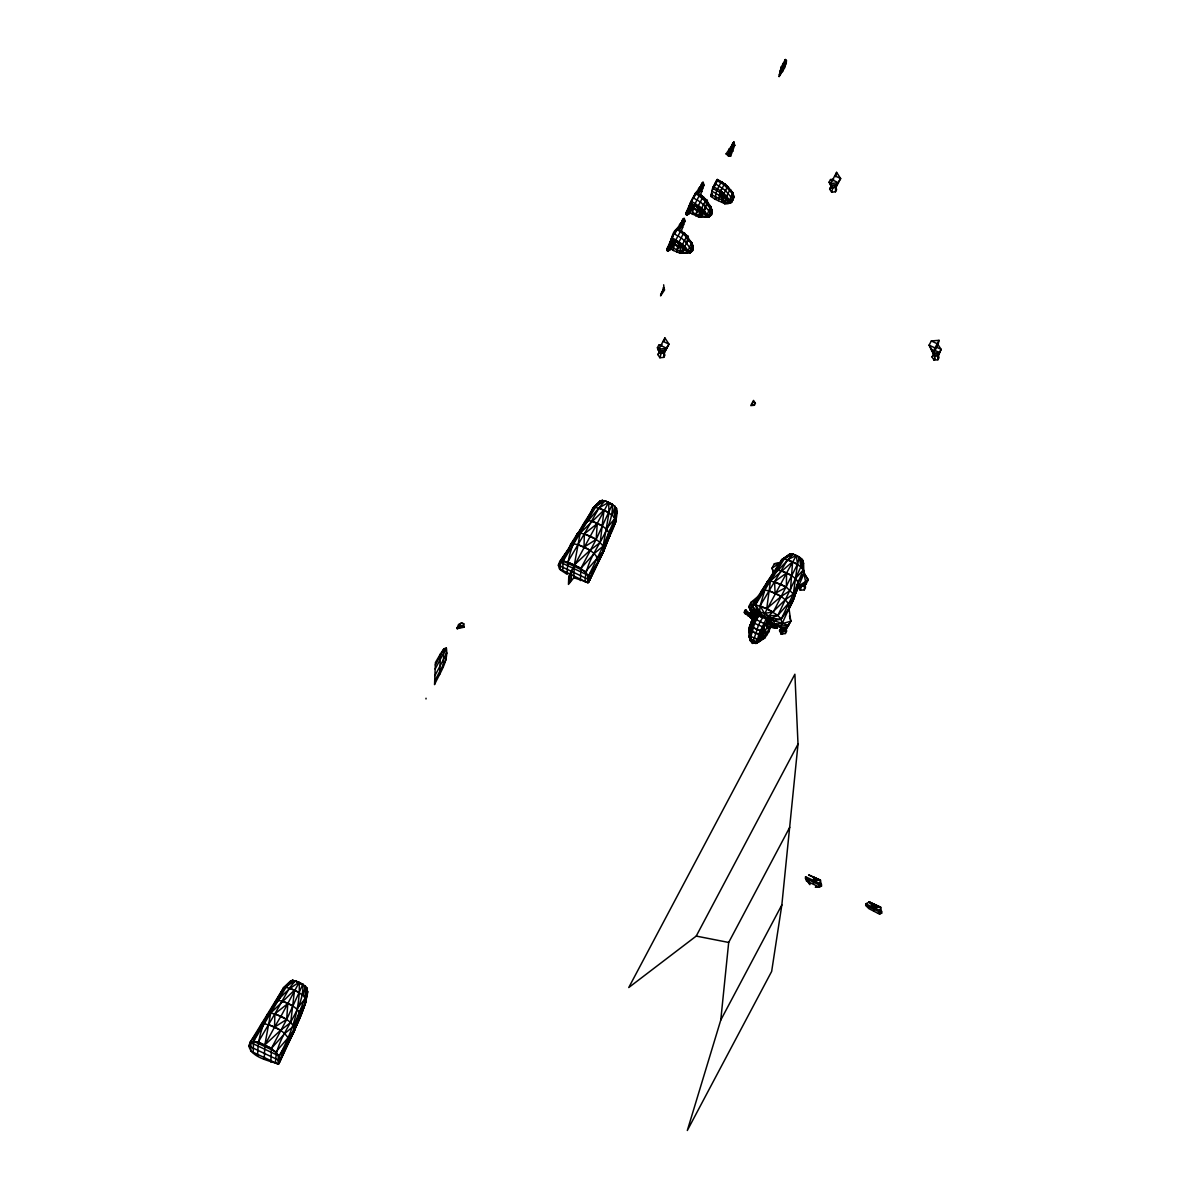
<?xml version="1.0" encoding="UTF-8"?>
<svg xmlns="http://www.w3.org/2000/svg" width="1190" height="1190" viewBox="0 0 1190 1190"><rect width="100%" height="100%" fill="white"/><g stroke="black" fill="none" stroke-linecap="round" stroke-linejoin="round"><path stroke-width="1.5" d="M689.754 212.638L699.199 217.264L706.116 217.086L706.801 215.792L706.756 216.922L709.091 216.654L711.412 214.959L710.504 212.936L709.552 215.658M753.924 601.188L750.964 602.408L748.748 606.603L752.749 614.843L750.964 608.968L750.964 602.408L760.395 594.45L763.296 589.734M669.791 244.605C671.22 240.112 673.109 228.227 677.973 229.447L684.295 218.618L684.771 221.504L681.007 231.827L677.973 229.447L676.426 229.655L684.072 218.499L678.761 229.819M692.357 214.438L693.651 207.283L692.223 204.263L689.382 206.153L690.245 203.044L695.719 192.721L700.032 195.814L701.698 191.605L698.619 188.437L699.14 190.4L695.436 193.643L703.082 182.487L697.771 193.792M727.581 155.518L733.709 142.25L734.676 145.299L730.69 156.054L729.143 156.262L726.108 153.882L733.933 142.354L728.354 155.89M792.957 599.358L803.964 573.535L803.116 560.788L799.457 557.143L793.224 554.198L789.401 554.302L781.711 559.776L767.371 581.746L761.6 590.969L755.471 604.788L757.971 613.043L756.423 615.022L753.88 614.531L750.964 608.968L752.05 605.576L761.6 590.969L764.754 589.972C773.604 591.787 783.08 595.833 788.286 603.583L790.814 621.254L786.055 629.451L781.979 629.852L780.818 626.238L782.068 623.679L781.086 619.306L793.328 594.033L803.25 569.965L802.729 560.267L803.25 569.965L806.061 584.052L797.121 588.336L792.867 599.388M799.382 559.017L799.457 557.143L797.493 564.239L793.328 594.033L785.326 599.701L765.72 618.949L771.685 617.982L777.858 615.379L795.485 578.548L803.25 569.965L800.855 566.842L799.457 557.143L793.224 554.198L767.371 581.746L760.113 605.769L759.428 614.337L754.713 623.084L749.834 640.205L752.601 642.838L756.468 643.344L764.724 638.108L768.785 631.92L770.733 626.119M760.395 594.45L761.6 590.969L774.75 570.888L777.501 570.04C785.236 571.646 793.507 575.172 798.073 581.925L798.847 585.807L788.167 610.604L794.191 598.243L793.328 594.033L786.382 587.22L786.545 573L796.333 555.537L797.493 564.239L773.307 612.017L764.382 613.371L757.004 611.035L754.743 611.853L753.88 614.531L751.797 612.508L752.303 614.129L748.748 606.603L754.743 611.853L761.764 615.602M676.128 229.447L683.908 233.076L691.851 242.775L692.922 246.137L690.081 252.667L692.416 250.436L691.42 242.998L687.85 239.978L683.908 233.076L676.694 228.748L671.22 239.071L670.357 242.18L673.198 240.291L667.709 250.971L668.497 247.104L669.553 250.212L667.278 250.763L667.01 249.008L670.863 240.127L673.971 240.663L675.459 242.299L669.553 250.212L667.01 249.008L667.545 248.055L668.497 247.104L669.553 250.212M680.174 253.277L676.738 251.849L676.827 249.915L679.103 241.763L683.343 233.775L684.622 233.195C686.556 240.023 695.272 242.611 692.416 250.436L689.62 253.039L680.174 253.277L680.353 246.211L675.801 239.964L671.829 237.569M690.081 252.667L692.387 250.971L692.446 248.204L692.387 250.971L690.081 252.667L691.256 250.302M699.199 217.264L699.363 210.184L695.019 203.564L691.033 201.17M768.785 631.92L768.874 629.912L765.81 624.512L756.171 619.529L755.07 615.706L758.327 615.394L766.122 619.142L758.893 633.928L758.818 641.901L764.798 636.457L770.049 626.996M274.533 1027.401L274.89 1013.835L289.542 987.908L295.418 980.709L302.9 984.264L307.303 988.637C306.187 1015.486 287.4 1038.647 278.877 1063.801L277.999 1064.024C268.122 1060.216 251.953 1057.732 248.844 1046.07L250.153 1042.321L283.428 988.072L290.836 980.843L292.785 980.233L302.9 984.264C304.387 1013.181 275.247 1034.69 275.515 1063.339M584.007 547.415L584.364 533.849L599.016 507.922L604.892 500.722L612.374 504.262L616.777 508.636C618.458 524.091 607.748 537.523 602.765 551.535M798.193 586.968L800.26 590.255L804.291 589.853L804.693 583.04M788.717 609.354L793.046 600.786L797.88 586.536M251.045 1042.038L250.674 1051.097L277.999 1064.024L278.356 1054.965M253.128 1052.763L253.589 1041.25L261.041 1024.768L265.593 1018.462M257.68 1055.842C257.278 1026.375 273.938 997.175 299.166 982.33C300.594 1008.51 291.55 1033.381 279.189 1056.051L280.156 1060.885L248.844 1046.07L250.674 1043.095M261.859 1024.516L259.837 1028.249L264.596 1020.351M264.269 1059.264L264.849 1044.954L270.725 1013.047L286.031 987.269L292.785 980.233L292.71 981.735M270.874 1062.09L271.424 1048.345L286.686 1019.414L302.9 984.264L302.87 985.008M280.781 1016.632L299.166 982.33L299.136 983.238L295.418 980.709L283.428 988.072L266.5 1017.197L267.661 1013.94L270.725 1013.047C279.293 1014.906 288.471 1018.774 293.618 1026.211L294.48 1030.436L278.877 1063.801C288.084 1039.584 303.911 1017.138 307.853 991.374L293.618 1026.211L284.767 1033.5L271.424 1048.345L258.23 1042.098L253.589 1041.25L250.153 1042.321L279.189 1056.051L293.35 1032.98L300.103 1016.201L299.33 1012.318C294.763 1005.565 286.478 1002.039 278.757 1000.433L275.991 1001.281L274.95 1004.3L277.002 1001.712M290.836 980.843L283.428 988.072L278.757 1000.433M287.787 1003.616L274.89 1013.835L258.23 1042.098L271.424 1048.345L279.189 1056.051M294.54 990.273L286.031 987.269M298.66 1011.441L299.33 1012.318L294.48 1030.436L275.976 1051.841L253.589 1041.25L270.725 1013.047L294.54 990.065L302.959 995.286L305.399 998.47L306.127 1002.114L299.33 1012.318M300.371 983.832L305.488 986.242L305.399 998.47L296.741 1008.942M306.722 990.839L306.841 988.012L304.774 997.636M426.005 698.976L426.035 698.218M439.631 674.596L440.464 653.89L443.93 648.758L446.324 648C448.749 661.343 439.66 673.064 434.543 684.622L435.421 662.518L440.464 653.89M443.201 666.965L443.93 648.758L435.332 664.987M457.183 627.785L457.153 628.573L462.374 626.356L463.743 623.768L461.646 622.787L458.581 624.557L457.183 627.785L461.646 622.787M560.535 561.68L560.207 569.772L567.213 574.368C566.886 550.851 578.995 529.714 591.921 510.927L584.424 524.299L592.903 508.085L600.31 500.841L604.892 500.722L612.374 504.262C613.876 532.733 585.569 553.99 585.034 581.97M562.662 571.379L563.063 561.1L570.516 544.782L577.135 533.953L599.016 507.922L608.64 502.344L569.921 573.818L568.79 576.243L568.463 584.409L573.803 577.76L574.324 564.952L580.199 533.061L595.506 507.282L602.259 500.246L604.862 501.481L604.892 500.722L592.903 508.085L588.232 520.432L585.465 521.279L575.975 537.211L577.135 533.953L580.199 533.061C588.782 534.92 597.945 538.787 603.092 546.225L603.955 550.449L588.41 582.55L573.803 577.76M569.564 582.698L569.921 573.818M571.334 544.514L559.642 561.873L558.363 565.176L559.374 568.805L587.533 582.698L602.824 552.978L609.577 536.199L608.804 532.332C604.237 525.578 595.952 522.053 588.232 520.432M571.215 580.512L571.616 570.367M580.408 580.601L580.913 568.329L596.16 539.427L612.374 504.262L612.344 505.021L608.611 503.251M587.845 574.591L587.533 582.698L603.955 550.449L609.577 536.199L607.971 535.44M600.801 500.693L592.903 508.085L600.786 501.079M597.261 523.615L584.364 533.849L567.704 562.082L563.063 561.1L559.642 561.873L569.311 548.263L565.324 554.421M604.014 510.272L595.506 507.282M608.135 531.454L608.804 532.332L603.955 550.449L585.45 571.691L563.063 561.1L580.199 533.061L604.014 510.079L612.434 515.285L614.873 518.468L615.602 522.127L606.558 541.941M613.995 524.031L602.824 552.978L588.41 582.55L602.824 552.978M612.434 515.285L614.962 506.256L614.873 518.468L603.092 546.225L588.678 575.618L589.66 579.976L558.363 565.176L563.346 557.485M614.903 507.743L614.962 506.256M614.248 517.65L616.316 508.026L614.873 518.468L606.216 528.94L603.092 546.225L594.241 553.514L580.913 568.329L567.704 562.082L580.913 568.329L588.678 575.618L598.079 561.873L597.202 557.396C591.995 549.646 582.52 545.6 573.669 543.785L570.516 544.782L575.067 538.46M669.167 247.252L670.416 244.158L672.856 246.137L675.459 242.299L668.854 244.694L670.416 244.158L669.687 246.821M676.738 251.849L673.332 250.465L673.406 248.457L675.801 239.964L680.814 230.875L688.266 236.498L688.564 240.916M678.003 236.2L673.971 233.508L671.071 240.841M676.426 229.655L680.13 226.412L679.594 224.449L680.1 227.186M680.799 225.951L680.13 226.412L679.594 224.449M681.216 238.164L678.017 235.784M682.048 253.217L688.028 239.309L686.942 236.022L683.908 233.076M684.384 240.841L681.23 237.777M686.823 243.623L688.266 236.498L685.842 235.843L684.622 233.195M688.192 238.164L688.266 236.498M690.527 251.685L691.256 250.436L692.387 250.971L692.922 246.137L689.62 253.039L692.416 250.436M695.763 215.821L697.533 207.224L702.933 197.064L707.291 200.485L707.589 204.888L707.291 200.485L704.867 199.816L702.933 197.064L695.719 192.721L689.382 206.153M697.013 200.173L692.996 197.481L690.081 204.829M700.226 202.151L697.028 199.756M701.252 184.286L701.55 185.432L703.796 185.491L702.085 183.84L703.32 182.591L703.796 185.491L702.576 188.749L701.579 188.957L703.498 184.346L702.859 182.368L696.998 193.42M701.059 217.19L707.053 203.282L705.953 200.009L702.933 197.064L694.945 193.806M703.409 204.814L700.241 201.75M706.756 216.922L709.091 216.654L711.947 210.109L710.861 206.763L703.647 197.168L700.583 194.967L699.051 195.963L691.881 210.109L688.579 214.185L686.303 214.736L686.035 212.98L689.888 204.115L691.435 203.892L694.484 206.287L691.881 210.109L690.587 210.288L694.484 206.287L687.88 208.681L689.427 208.131L691.881 210.109L690.616 209.514L694.484 206.287L690.587 210.288M710.252 207.61L710.861 206.763L704.867 199.816L705.953 200.009L700.851 209.633L699.363 210.184L696.686 210.303L693.309 208.696L694.201 205.483L690.245 203.044M711.144 194.565L711.07 196.514L714.982 199.176L724.829 203.683C731.032 204.948 735.985 198.745 732.266 193.241L723.877 184.629L716.648 180.315L712.631 188.258L711.144 194.565L728.087 203.088L732.861 192.706L721.408 181.624L716.603 190.683L714.982 199.176L716.439 198.314M711.248 211.567L711.025 212.504L711.947 210.109L706.711 204.234L702.933 197.064M710.266 214.736L711.412 214.959L711.456 212.192L711.427 214.423L708.645 217.011L706.116 217.086L710.266 207.298L711.412 214.959L709.091 216.654L710.296 213.888L711.427 214.423L711.962 210.749L704.867 199.816M714.893 185.476L714.982 183.468L725.409 190.459L732.49 198.923L732.415 200.798M718.373 200.619L719.92 192.453L724.517 183.781L732.861 192.706L733.858 196.618L731.434 202.241L728.726 202.91L731.79 201.973L731.865 200.084M721.78 202.121L721.72 195.472L719.92 192.453L712.631 188.258L717.287 179.467L725.112 184.123L726.406 186.622L731.136 190.519L732.861 194.074L732.177 195.368M721.988 193.806L722.062 191.873L720.619 194.595M726.004 202.672L724.829 203.683L726.673 196.097L720.59 190.817L713.316 186.607M727.953 193.33L730.08 189.954L724.517 183.781M728.607 189.225L728.682 187.574L725.677 185.06L717.287 179.467L716.648 180.315M731.463 151.279L731.493 150.505L732.757 151.1L731.463 151.279L729.143 156.262L734.349 144.228L734.171 142.473L733.382 142.651L732.981 143.618L734.676 145.299L732.46 145.18L733.709 142.25L732.891 145.388M732.519 147.233L733.293 148.274L732.46 148.571L732.519 147.233L730.853 147.114L731.627 148.17M731.419 202.374L729.351 202.345L729.396 201.393L728.741 202.627L731.434 202.241L731.478 200.812L728.86 199.667L726.673 196.097L728.206 201.482L731.106 201.824L733.858 196.618L732.266 193.241M733.04 199.623L733.114 197.748M750.86 616.42L754.46 620.213L748.317 615.513L748.376 614.189L749.313 612.835L756.736 615.706L751.113 615.037L744.672 612.329L744.866 610.619L746.145 610.411L747.156 612.374L751.5 614.486L750.236 617.595L754.46 620.213L751.217 615.052L751.738 613.653L751.5 614.486L748.614 613.728M753.151 641.782L752.601 642.838L750.771 641.053L751.916 640.458L750.652 639.179L752.571 643.374L757.405 642.377L756.468 643.344L752.601 642.838L749.834 640.205L748.763 628.87L752.69 618.547M749.596 633.095L748.763 628.87L752.615 627.071L751.53 623.59L752.824 620.049L755.635 617.134L759.012 615.78M758.313 597.231L752.05 605.576L756.423 615.022L755.799 616.152L757.971 613.043L758.699 615.632L753.166 622.757L749.938 625.033L748.703 630.522M757.42 642.094L752.571 643.374L758.566 624.914L786.545 573.223M749.938 625.033L752.615 627.071L749.507 635.995L749.953 639.536L755.471 642.035L755.501 643.433L754.594 643.002M756.215 639.164L758.759 640.369L768.294 625.702M784.671 60.363L785.326 59.5L786.501 60.779L784.865 67.473L779.093 76.547L781.339 66.64M746.933 612.776C747.141 609.935 743.943 609.473 744.464 612.731L753.493 619.529L756.171 619.529L758.313 615.304L756.736 614.933L751.812 627.041L752.169 631.771L758.893 633.928L757.509 639.774L758.759 640.369L760.187 634.538L767.669 620.273L766.122 619.142M782.693 71.593L783.005 63.501M763.028 616.465L755.471 604.788L784.255 558.988L791.023 553.796L793.224 554.198L781.711 559.776L773.693 573.907L772.117 567.987L774.363 563.733L780.744 562.558L774.571 572.479M764.218 623.337L762.641 639.268L761.422 638.227M764.724 638.108L763.608 632.262L751.812 627.041L752.615 627.071L751.887 630.626L749.328 637.423L750.697 638.063M766.717 608.893L770.436 580.869L792.614 561.725L800.855 566.842L795.485 578.548M766.791 634.969L765.453 630.179L762.418 626.728L753.166 622.757L752.794 625.628M771.12 624.497L768.636 621.716L767.119 621.671L767.833 621.18L771.12 624.497L767.119 621.671L766.345 623.114L777.13 628.171L777.457 625.211L781.324 627.859L787.185 627.264L790.814 621.254L789.491 615.929M765.557 625.464C772.756 631.31 771.953 623.441 776.862 625.762L777.546 627.368L774.958 626.238M774.913 626.505L776.862 624.973L776.445 626.535L771.15 623.724L769.856 626.877L777.13 628.171L777.412 625.747L776.073 624.572L774.913 626.505L775.597 628.127L777.13 628.171L773.158 626.595L772.682 627.502L775.597 628.127L776.014 627.338L773.188 625.925L772.682 627.502M775.092 593.602L774.586 581.642L787.706 559.612L796.333 555.537L801.599 558.794L802.625 569.147M780.491 584.439L770.436 580.869L767.371 581.746L768.13 582.118M789.803 554.495L781.711 559.776L777.501 570.04M780.253 618.294L781.086 619.306L789.163 608.06L798.847 585.807L808.322 579.798C805.065 575.35 800.781 568.24 803.577 563.063L802.625 562.617M787.512 602.586L788.286 603.583L794.191 598.243L798.073 581.925L803.964 573.535L802.566 564.253M792.6 561.933L784.255 558.988M797.404 581.047L798.073 581.925M805.57 876.732L806.404 880.957L819.434 887.13L821.531 885.97L815.314 887.205L819.434 887.13L819.493 885.747L821.591 884.319L805.57 876.732L805.511 878.384L809.869 884.646L808.679 881.567L805.511 878.384L821.531 885.97L820.401 880.124L813.707 877.313M813.454 883.828L813.722 876.97M865.695 905.441L865.755 903.79L869.593 901.99L880.585 907.182L881.716 913.027L879.618 914.188L868.864 908.625L865.695 905.441L881.716 913.027L878.413 913.132M873.639 910.886L873.921 904.028M879.618 914.188L880.585 907.182L868.804 901.961L873.847 905.739L880.585 907.182L873.772 907.583L869.593 901.99M803.577 563.063L803.25 569.965L803.116 560.788L801.539 560.044L801.599 558.794L800.855 566.842M761.823 615.751L759.428 614.337L752.05 605.576L755.471 604.788L766.732 608.655L781.146 596.458L790.443 590.329L792.614 561.725M751.5 614.486L755.695 615.409L755.248 617.863L746.725 613.177L746.145 610.411L744.97 610.411L744.464 612.731L748.317 615.513L748.808 614.605M745.966 610.351L747.156 612.374L745.178 613.728L745.966 610.351L746.517 611.139L744.747 610.842L746.145 610.411L745.297 611.63M749.328 637.423L749.655 631.726L752.615 627.071M688.579 214.185L687.523 211.076L686.035 212.98L688.579 214.185L687.523 211.076L686.734 214.944L692.223 204.263M733.323 145.582L734.171 142.473M294.54 990.065L290.732 1022.522L280.587 1030.272L264.849 1044.954L274.533 1027.149L286.686 1019.414L287.801 1003.393M584.022 547.162L596.16 539.427L597.276 523.407M670.803 246.687L680.249 251.626L687.106 253.098L691.42 242.998L692.669 246.732L689.694 252.235L687.225 251.507L682.986 249.29L680.353 246.211L677.66 246.33L674.284 244.709L675.176 241.511L671.22 239.071M683.387 221.861L684.295 218.618L684.771 221.504L682.524 221.459L682.242 220.314L683.625 219.957L683.834 218.395L683.06 219.853L684.473 220.358L679.535 230.176M702.412 185.833L703.32 182.591M728.741 202.627L731.032 202.612L731.478 200.812M695.838 213.888L699.363 210.184L701.996 213.278L708.705 216.223L711.442 214.26L711.947 210.109L708.645 217.011L699.274 215.598L692.431 212.43M574.324 564.952L590.062 550.271L600.221 542.521L604.014 510.079M789.758 827.273L728.682 942.45L720.768 1020.083L687.314 1130.5L771.655 971.427L781.845 904.921L798.014 744.122L794.89 674.224L628.751 987.551L696.224 936.084L798.014 744.122M608.804 532.332L615.602 522.127L616.122 512.816L615.765 517.888M670.297 243.861L670.863 240.127L672.38 240.856M689.888 204.115L689.174 208.503L691.435 203.892L689.694 204.963L689.144 209.276L689.888 204.115L691.405 204.829M305.8 999.541L305.161 1004.33L299.047 1017.138M615.066 521.146L614.635 524.344L615.2 521.116M306.841 988.012L305.399 998.47L307.303 988.637L305.413 987.745L305.488 986.242L302.959 995.286M616.316 508.026L614.873 518.468L617.327 511.388M702.636 183.929L702.859 182.368L702.085 183.84M670.119 245.289L670.863 240.127M819.493 885.747L820.401 880.124L808.62 874.903L818.809 879.722M670.149 244.515L670.729 240.96L672.424 239.919L670.416 244.158M682.956 221.652L683.477 218.871L683.06 219.853M701.981 185.64L702.695 183.215M606.216 528.94L608.997 512.637L608.64 502.344M307.139 993.04L305.161 1004.33L293.35 1032.98L278.787 1062.402L288.605 1041.86L287.727 1037.382C282.521 1029.633 273.046 1025.587 264.195 1023.772L261.041 1024.768M668.215 246.791L671.115 248.175L668.14 251.164L668.497 247.104L667.605 248.993L668.899 248.695L668.84 247.758L667.545 248.055L667.278 250.763L668.497 247.104L668.854 248.249M688.712 210.794L689.427 208.131L688.192 211.225L687.24 210.779L690.14 212.147L687.165 215.152L687.523 211.076L686.63 212.965L687.924 212.668L687.865 211.731L686.571 212.028L686.303 214.736L687.523 211.076L687.88 212.222M668.23 248.368L668.497 247.104M687.24 212.356L687.523 211.076M664.258 340.846L664.883 337.93L668.959 344.133L664.169 353.028L660.093 353.43L657.401 347.748L658.799 345.115L661.997 344.862M835.648 176.73L836.6 172.357L840.675 178.56L835.901 187.44L831.81 187.856L829.118 182.159L830.516 179.541L833.714 179.274M938.077 344.713L939.029 340.325L931.339 340.95L929.107 345.145L934.239 355.825L938.33 355.423L941.156 349.384L938.077 344.713L933.615 353.132L934.239 355.825L938.33 355.423L939.475 352.538L935.043 350.44M776.758 626.371L788.598 625.449L768.086 618.86L757.971 613.043L755.888 616.093M690.706 244.337L691.42 242.998M695.019 203.564L701.594 207.908L708.705 216.223L711.947 210.109M665.344 350.827L663.946 351.779L664.883 355.274L663.767 357.357L659.9 357.759L661.223 353.132L664.169 353.028L668.959 344.133L663.068 341.351M831.572 183.32L829.118 182.159L831.617 186.131L836.481 185.64L837.864 183.022L835.663 186.19L836.6 189.686L835.484 191.783L831.617 192.17L832.941 187.559L831.81 187.856L830.68 183.528L836.6 172.357M935.37 355.527L934.046 360.139L937.913 359.752L939.029 357.669L938.092 354.174L939.49 353.222M800.26 590.255L801.495 586.194L804.395 585.897L805.228 584.335L805.437 587.682L804.291 589.853M701.698 191.605L700.434 191.01L701.698 191.605L702.576 188.749L699.631 187.351L700.568 188.481M775.597 628.127L776.862 624.973M757.971 613.043L757.286 615.23L761.064 617.03M748.317 615.513L748.376 614.189L745.595 612.954L745.178 613.728M750.667 638.896L749.834 640.205L756.468 643.344L757.539 639.149L749.507 635.995L752.169 631.771M780.789 628.35L779.524 630.745L781.369 634.181L785.385 633.526L785.236 628.96L783.109 629.183L781.428 634.181L787.185 627.264M595.744 506.955L600.31 500.841L602.199 501.734L602.259 500.246L593.572 507.877M781.369 634.181L783.109 629.183L781.979 629.852L779.881 626.52M783.109 629.183L781.339 634.136L782.023 627.442L779.524 630.745M691.851 244.158L692.937 246.776L691.985 249.067L692.223 247.594M711.962 210.749L711.01 213.04M287.37 1043.332L297.723 1020.321M602.676 551.55L604.624 546.745M676.827 249.915L682.391 244.277L675.801 239.964M701.579 188.957L703.498 184.346L701.594 188.288L702.576 188.749M673.971 240.663L668.14 251.164L670.163 247.713L671.115 248.175M687.165 215.152L692.996 204.635M718.448 198.685L723.208 194.892L727.566 186.696L723.877 184.629M692.922 246.137L692.491 246.955M598.079 561.873L589.66 579.976M708.705 216.223L709.329 215.167L706.89 213.664L706.235 215.479L704.435 210.585L705.848 207.313L703.424 204.472M732.46 148.571L734.349 144.228L732.49 147.902L733.293 148.274M609.577 536.199L607.852 538.728M788.702 609.146L793.046 600.786M746.442 611.184L744.895 611.928L746.442 611.184L749.313 612.835L748.837 613.936M698.56 194.163L702.948 185.09M280.156 1060.885L288.605 1041.86M770.808 624.125L782.068 623.679L789.163 608.06M755.635 617.134L751.217 615.052L751.738 613.653M766.732 608.655L777.858 615.379L781.086 619.306L769.484 621.21L768.472 622.4L767.104 620.035L768.086 618.86L769.484 621.21L774.422 624.259L780.818 626.238L776.178 626.238L776.073 624.572L779.926 626.386L776.505 626.356M711.055 211.79L710.504 212.936L705.848 207.313L702.903 211.106L699.363 210.184L701.118 215.807M667.858 249.409L669.197 246.583L668.066 249.216M686.868 213.382L688.222 210.556L687.091 213.189M767.386 626.937L766.732 622.4L775.121 626.104L776.073 624.572L777.338 627.77L773.381 626.803M731.657 147.5L733.486 143.812L732.46 145.18M752.615 620.451L751.083 623.545L751.158 621.537L754.534 619.172L751.53 623.59M660.614 294.659L663.99 287.98L663.663 284.797M789.357 606.692L791.543 602.393M599.061 558.973L602.036 553.157M728.042 193.39L726.108 197.451L728.206 201.482L728.86 199.667L731.106 201.824M683.551 224.761L682.554 224.984L683.551 224.761L682.599 223.646L683.938 221.117M435.168 669.048L446.324 648L445.848 659.974L434.677 681.022M434.9 675.682L446.934 652.983M674.596 234.177L676.723 230.191M693.621 198.165L695.734 194.163M667.605 248.993L668.378 247.535M686.63 212.965L687.404 211.508M667.843 249.097L668.616 247.639M683.298 219.957L684.072 218.499M686.853 213.084L687.627 211.627M702.308 183.944L703.082 182.487M684.295 218.618L683.521 220.076L683.685 219.228M732.981 143.618L733.709 142.25M733.219 143.722L733.933 142.354M675.176 241.511L682.391 244.277L687.701 250.004L687.225 251.507L681.84 245.646L686.942 236.022L685.842 235.843M717.154 181.207L711.888 191.144L719.177 195.309L726.108 197.451L719.92 192.453L721.452 189.567M712.527 193.747L711.07 196.514L712.468 195.666M780.67 68.291L785.326 59.5M779.911 71.192L785.936 59.827M779.182 74.598L786.501 60.779M779.093 76.547L786.426 62.728M710.252 207.923L710.861 206.763L706.711 204.234L707.291 200.485M709.091 216.654L711.427 214.423L709.106 216.506L706.771 216.625L707.425 215.405M719.177 195.309L721.408 191.114M689.62 253.039L691.286 249.9M692.015 248.532L692.937 246.776M732.237 193.881L732.861 192.706L729.5 190.742L731.136 190.519L726.406 186.622L727.566 186.696M731.032 202.612L733.873 197.272M661.223 353.132L660.093 353.43L658.962 349.116L664.883 337.93M659.9 357.759L657.906 354.59L659.007 352.493M663.946 351.779L663.767 357.357M667.01 346.989L664.764 351.228L659.9 351.719L657.401 347.748L659.855 348.908M831.617 192.17L829.623 189.002L830.724 186.919M835.484 191.783L835.663 186.19M837.061 185.238L835.053 187.336M754.371 405.255L755.412 403.291L753.508 400.39L750.741 405.612L754.371 405.255L751.619 403.946M747.87 615.751L748.346 614.858M751.351 613.029L750.935 610.976M752.898 641.618L756.423 642.6L755.471 642.035L757.539 639.149L758.759 640.369L756.423 642.6L752.601 642.689L749.953 639.536L753.181 641.068M773.649 625.672L773.202 624.006L767.833 621.18M773.128 627.264L773.634 626.327M804.187 573.506L808.322 579.798L806.061 584.052L798.847 585.807L797.255 585.049M931.636 349.964L934.001 351.288M939.475 352.538L933.615 353.132L933.109 351.511L939.029 340.325M785.385 633.526L786.664 631.131L785.846 627.814L788.866 624.11M934.983 358.368L934.046 360.139L932.053 356.97L933.153 354.888M720.768 1020.083L781.845 904.921M668.721 249.811L670.193 247.044M687.731 213.784L689.203 211.032M274.95 1004.3L282.447 990.913M274.533 1027.149L280.795 1016.394M757.405 642.377L755.501 643.433L753.136 642.169M774.422 624.259C774.452 618.503 768.71 615.765 764.382 613.371L760.113 605.769L774.586 581.642L786.545 573M687.701 250.004L689.694 252.235L690.304 251.194L687.85 250.331M693.651 207.283L694.201 205.483L697.533 207.224L702.903 211.106L706.235 215.479M571.215 545.109L575.023 538.787M253.425 1038.647L255.255 1035.672M257.085 1032.712L258.929 1029.737M463.743 623.768L464.145 627.189L457.094 628.677L462.374 626.356M750.964 608.968L756.632 600.251M575.975 537.211L578.786 532.912M580.661 530.041L583.487 525.742M266.5 1017.197L268.375 1014.326M270.249 1011.455L273.075 1007.157M755.546 642.184L757.539 639.149M769.945 579.456L771.819 576.674M838.727 181.401L840.675 178.56L834.785 175.763M250.153 1042.321L258.87 1029.662M657.906 354.59L660.123 351.407L657.996 350.098M829.623 189.002L831.84 185.819M932.053 356.97L934.269 353.787M709.627 208.518L710.861 206.763L710.861 208.131M691.241 243.638L691.851 242.775L687.85 239.978M701.55 185.432L702.1 184.688M682.524 221.459L683.625 219.957M663.068 289.215L663.99 287.98L663.202 287.608M724.889 202.3L721.72 195.472L723.55 193.122M457.287 628.409L460.277 625.375M711.516 210.942L710.266 207.298M788.286 603.583L777.858 615.379L763.043 616.048M709.106 216.506L710.296 213.888L709.597 214.542M671.606 245.542L672.856 246.137L671.577 246.315L675.459 242.299L672.886 244.456M671.577 246.315L674.7 243.206L677.66 246.33M767.029 619.975L769.201 622.638L768.383 622.251L769.484 621.21M291.327 980.679L283.428 988.072L290.092 982.97M751.812 627.041L760.574 630.834L763.95 627.859M691.896 249.469L690.765 248.933L692.045 247.817L692.416 250.287L689.694 252.235M284.098 987.864L292.785 980.233M699.274 215.598L701.996 213.278M680.249 251.626L682.986 249.29M695.719 192.721L699.14 190.4M676.694 228.748L680.13 226.412M592.903 508.085L599.567 502.983M690.616 209.514L693.711 207.179L696.686 210.303M672.633 244.753L674.7 243.206M797.836 588.158L802.923 584.424M749.655 631.726L751.887 630.626L755.605 633.378L760.187 634.538L762.686 637.885M789.818 554.168L781.711 559.776L787.364 556.816M686.035 212.98L688.311 212.43M667.01 249.008L669.286 248.442M782.366 559.568L791.023 553.796L790.978 555.046L789.401 554.302M780.744 562.558L772.117 567.987L773.693 574.071M756.081 642.422L754.579 643.314L754.564 641.618M696.18 192.735L700.464 190.236M677.17 228.748L681.454 226.249L682.673 227.617M670.669 240.99L670.996 244.456M706.771 216.625L709.329 215.167M775.107 593.349L786.382 587.22L780.491 584.201M752.363 620.451L750.979 617.253M755.07 615.706L756.736 614.933M702.903 211.106L704.435 210.585M782.068 623.679L790.814 621.254M298.363 1018.714L300.103 1016.201L298.497 1015.442M292.562 1033.143L293.35 1032.98M681.558 224.508L680.606 223.378L682.599 223.646M730.169 150.669L728.949 149.3L732.757 151.1M707.381 216.357L709.538 216.119M830.68 183.528L838.459 182.754L832.569 179.958M831.185 185.164L837.046 184.569M658.962 349.116L666.742 348.328L660.852 345.546M659.468 350.738L665.329 350.143M786.62 628.082L781.77 628.573L779.822 625.464M806.85 579.932L808.322 579.798M774.363 563.733L780.625 563.227M813.588 880.526L820.401 880.124L813.663 878.681M776.445 626.535L773.678 625.003L776.862 625.762M766.658 617.759L781.086 619.306M690.765 248.933L684.399 240.499M751.113 615.037L756.736 615.706M761.466 636.025L764.798 636.457M771.15 623.724L773.202 624.006M697.533 207.224L701.594 207.908M691.241 250.763L692.387 250.971M696.224 936.084L728.682 942.45M746.725 613.177L744.464 612.731L747.052 614.144M766.881 633.05L763.608 632.262L760.187 634.538L758.893 633.928M868.804 901.961L879.008 906.78M680.353 246.211L683.878 247.133M746.026 612.151L748.867 613.266M751.143 614.263L756.022 616.42M830.516 179.541L832.97 180.702M732.891 142.726L734.26 143.365M732.148 144.109L732.981 144.496M733.843 144.912L734.676 145.299M728.949 149.3L730.199 149.895M702.026 182.888L703.379 183.528M702.516 184.881L703.796 185.491M699.631 187.351L700.598 187.812M709.79 212.906L710.921 213.441M689.174 211.701L690.14 212.147M686.571 212.028L687.924 212.668M683.001 218.915L684.354 219.555M682.242 220.314L683.075 220.7M683.506 220.909L684.771 221.504M931.339 340.95L937.214 343.746M680.606 223.378L681.587 223.839M680.159 225.639L681.454 226.249M936.723 347.287L941.156 349.384L938.91 353.623L934.046 354.114L930.61 348.343M934.998 347.941L929.107 345.145L933.109 351.511M667.545 248.055L668.899 248.695M658.799 345.115L661.238 346.275M752.66 401.982L755.412 403.291M787.706 559.612L797.493 564.239M781.235 570.709L791.841 575.737M802.194 584.855L804.395 585.897M774.586 581.642L786.382 587.22M599.016 507.922L608.997 512.637M769.023 590.731L781.146 596.458M761.6 590.969L762.388 591.341M614.1 521.413L615.602 522.127M591.966 521.116L602.571 526.129M760.113 605.769L773.307 612.017M752.05 605.576L752.913 605.978M584.364 533.849L596.16 539.427M744.97 610.411L746.517 611.139M775.865 625.018L777.412 625.747M744.866 610.619L746.413 611.363M775.746 625.241L777.293 625.97M744.747 610.842L746.294 611.571M775.627 625.449L777.174 626.178L776.073 624.572L776.178 626.238M577.135 533.953L577.909 534.31M577.938 544.544L590.062 550.271M596.413 557.024L597.202 557.396M749.507 635.995L750.786 635.951L750.771 641.187L753.121 642.63M749.953 639.536L756.423 642.6M751.678 641.484L750.771 641.053L751.678 641.618M559.642 561.873L588.678 575.618M458.581 624.557L464.145 627.189M865.755 903.79L881.79 911.376L879.678 912.804L879.068 911.867M289.542 987.908L299.523 992.624M304.625 1001.4L306.127 1002.114M282.491 1001.102L293.097 1006.115M274.89 1013.835L286.686 1019.414M267.661 1013.94L268.434 1014.297M268.464 1024.531L280.587 1030.272M721.408 181.624L722.613 182.933M728.206 201.482L721.72 195.472M699.051 195.963L705.239 201.036M669.435 247.758L673.332 250.465M680.234 231.604L686.407 236.721M744.672 612.329L747.275 614.144M760.574 630.834L762.016 631.875M704.316 197.912L700.583 194.967M678.508 243.251L681.84 245.646M775.33 625.702L777.546 627.368M775.121 626.104L777.338 627.77M765.72 618.949L767.104 620.035M748.763 628.87L750.756 630.953M681.572 230.994L682.272 231.753M688.341 239.19L690.23 241.838M686.764 237.063L688.623 239.532M723.089 201.17L724.829 203.683M767.669 620.273L769.201 622.638M720.59 190.817L723.208 194.892M751.663 641.931L752.571 643.374M732.133 196.499L733.442 198.581M768.636 621.716L770.51 624.928M750.012 609.682L750.845 611.154M776.073 624.572L776.52 625.598M685.247 246.91L687.225 251.507M698.619 188.437L699.11 191.174M937.482 355.319L937.913 359.752M689.694 204.963L690.007 208.429M768.086 618.86L768.383 622.251M802.685 567.734L802.819 570.932M753.166 622.757L753.285 627.398M802.967 564.447L802.997 570.888M732.861 192.706L732.861 194.074M663.99 287.98L660.554 295.879L664.585 289.943L663.99 287.98M753.448 640.562L754.639 641.752L751.649 640.235L753.448 640.562M727.655 153.659L726.108 153.882L730.69 156.054L727.655 153.659"/></g></svg>
